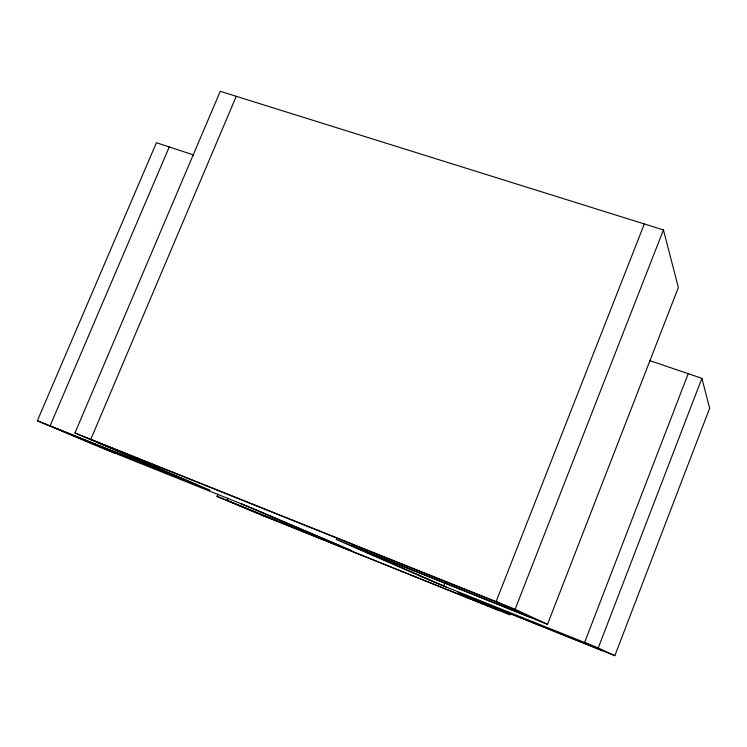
<?xml version="1.0" encoding="UTF-8"?>
<svg xmlns="http://www.w3.org/2000/svg" width="747" height="747" viewBox="0 0 747 747"><rect width="100%" height="100%" fill="white"/><g stroke="black" fill="none" stroke-linecap="round" stroke-linejoin="round"><path stroke-width="1.12" d="M472.431 598.478L614.837 655.689L709.65 408.254L701.9 378.337L649.563 360.549M688.22 373.687L584.593 642.485L602.297 650.656M614.837 655.689L598.235 647.957L701.9 378.337M356.758 547.868L547.504 624.343L678.36 287.502L663.448 229.936L220.262 91.311L74.933 432.98L196.526 484.756M547.504 624.343L515.122 609.263L663.448 229.936M644.325 223.951L496.083 601.643L530.557 617.545M443.681 585.891L444.969 582.641M469.854 597.348L510.061 614.94L256.613 513.03L217.022 496.372L217.909 494.225M228.022 498.296L227.135 500.434L266.109 516.859M236.267 96.316L90.789 439.329L210.066 490.191L56.987 428.787M217.022 496.372L351.772 550.614L253.345 508.642L103.936 448.788L37.35 420.766L156.422 142.733L193.613 154.956M169.261 146.954L50.086 425.874L115.729 453.522M74.933 432.98L515.122 609.263M98.819 442.756L499.808 603.361M527.569 616.172L336.178 539.446L433.979 582.109L598.235 647.957M37.35 420.766L190.746 482.301M600.719 649.927L457.948 592.558L499.528 610.701M262.57 515.365L497.455 609.795M240.683 503.562L341.183 546.356M351.986 545.786L446.678 587.207"/></g></svg>
